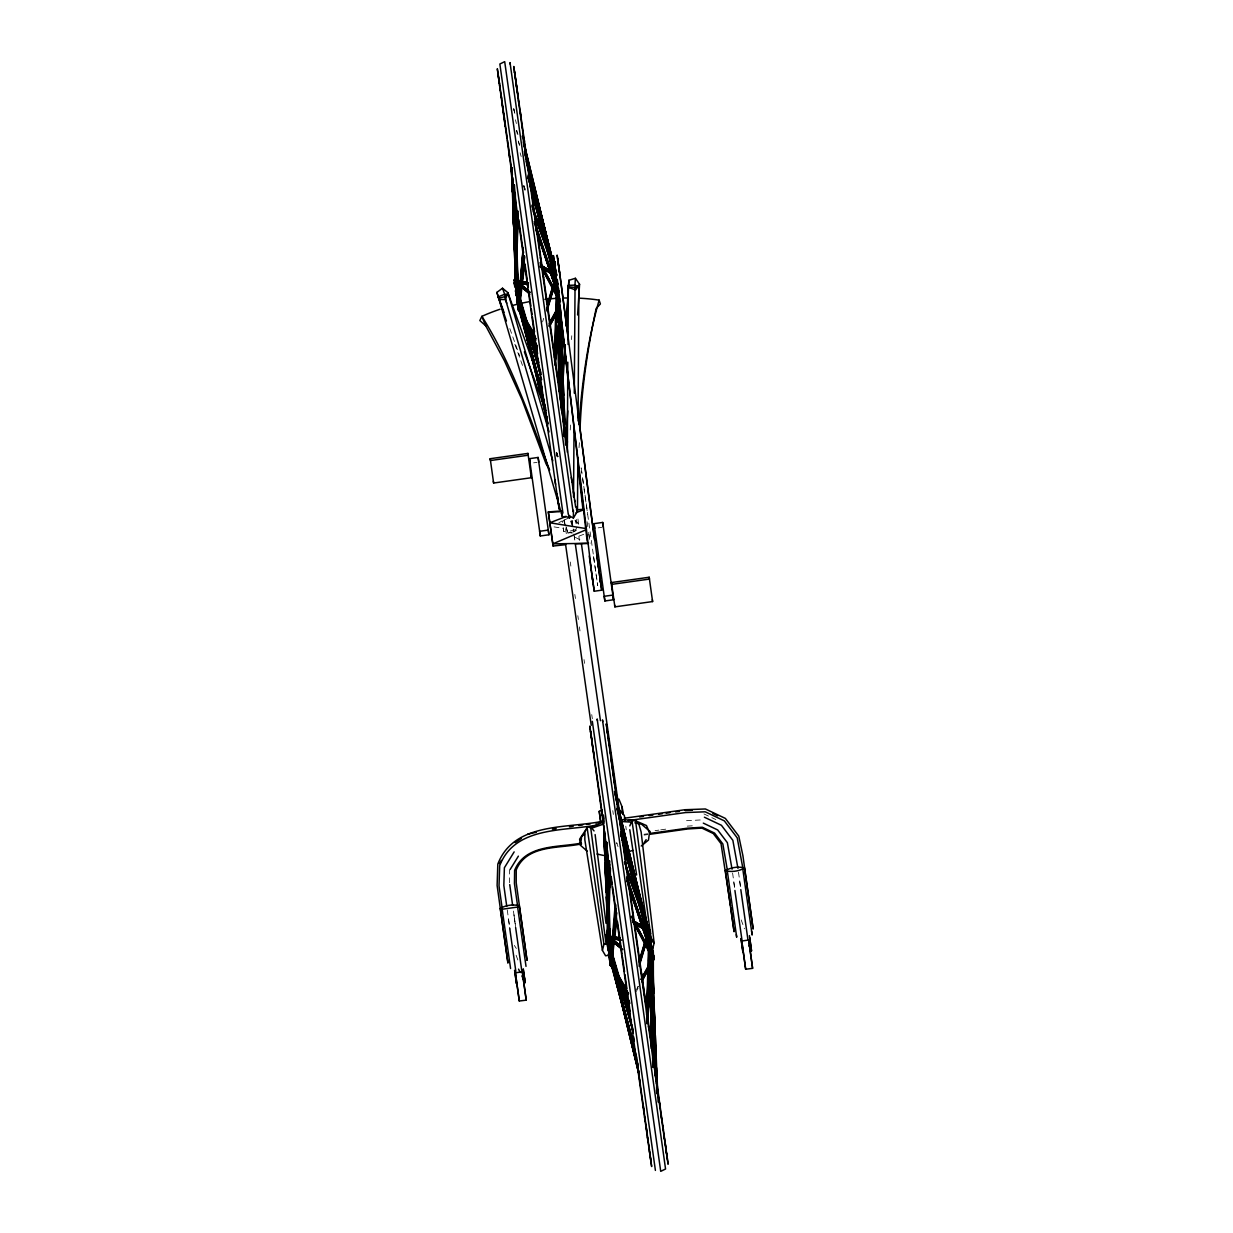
<?xml version="1.0" encoding="UTF-8"?>
<svg xmlns="http://www.w3.org/2000/svg" width="1233" height="1233" viewBox="0 0 1233 1233"><rect width="100%" height="100%" fill="white"/><g stroke="black" fill="none" stroke-linecap="round" stroke-linejoin="round"><path stroke-width="0.75" stroke-dasharray="5 3.75" d="M509.491 882.797L509.614 869.943M571.526 339.584L571.773 335.761M570.232 429.993L570.725 422.318M579.001 447.671L579.541 440.674M542.597 321.921L543.645 318.33M574.609 531.685L578.647 524.056L577.599 516.442M636.49 989.59L638.278 986.215L636.382 989.56M636.32 991.424L638.108 988.065M576.566 530.036L574.131 531.639L570.709 521.389M563.805 520.203L568.444 518.153M558.888 522.684L562.263 520.881M572.574 532.024L567.889 533.195L567.704 531.777L576.458 529.265M583.702 534.321L575.472 537.465L580.913 540.254M533.596 462.853L537.064 462.375M598.19 527.847L601.642 527.37M655.062 830.657L658.854 830.117M660.749 829.855L666.452 829.054M643.965 834.279L647.757 833.739M644.088 835.095L647.88 834.571M687.305 826.125L694.688 825.678M686.534 820.685L702.856 819.837M554.049 526.892L563.311 528.371L563.743 531.377L572.189 533.149M703.935 813.919L715.849 819.575M575.272 520.557L578.647 524.056M514.331 945.434L516.35 948.485M525.135 189.204L523.809 185.613L525.073 189.188M523.825 185.89L525.15 189.466M741.203 919.941L744.455 928.819M617.995 846.562L616.67 842.725L617.903 846.3M516.118 955.282L518.076 960.615M523.732 186.861L525.042 190.421M514.855 344.269L522.622 365.785M509.83 328.61L519.586 355.751M570.987 520.85L572.112 524.241M566.024 526.722L567.704 531.777M563.635 520.418L565.454 525.89M566.07 527.724L567.889 533.195M575.071 520.064L576.165 523.732M520.126 152.815L521.189 156.514M518.245 140.963L519.509 144.677M518.507 141.872L519.494 145.571M516.981 130.729L517.968 134.428M557.008 453.05L557.979 456.749M557.116 452.989L558.071 456.703M556.422 452.218L557.378 455.933M513.884 109.675L514.824 113.405M513.76 108.689L514.685 112.419M515.456 119.801L516.38 123.531M513.699 108.704L514.623 112.45M556.222 452.896L557.146 456.642M556.515 452.665L557.439 456.395M556.391 453.282L557.301 457.027M581.868 472.624L581.175 467.893L581.991 473.95M582.577 477.633L587.74 514.238M593.551 556.499L597.697 585.598L584.088 489.054M588.865 534.29L590.129 543.275M574.27 536.263L574.809 540.054M514.438 918.893L515.425 925.875M508.535 919.726L509.522 926.707M738.49 872.178L740.694 887.729M739.723 881.687L740.509 887.328M732.587 873.01L734.791 888.546M733.82 882.52L734.883 890.026M587.093 521.729L587.894 527.154M576.474 519.447L577.013 523.27M578.894 536.617L579.433 540.439M572.004 520.665L573.622 532.117M573.884 534.028L574.963 541.657M612.786 810.62L613.325 814.427M564.375 520.049L566.564 535.569M570.278 562.001L570.864 566.086M574.84 594.429L575.426 598.514M577.845 615.683L578.369 619.505M579.402 626.873L579.988 630.942M584.01 659.563L584.55 663.369M591.748 714.616L592.333 718.7M562.31 521.235L562.479 522.468M513.961 914.794L515.641 926.754M513.437 911.048L515.009 922.099M507.272 910L509.969 929.297M582.685 478.974L583.856 487.328M588.634 532.425L589.636 539.669M572.081 520.295L573.622 531.608M563.219 527.57L563.743 531.377M625.794 826.187L626.272 829.794M517.336 134.135L516.35 130.436L517.29 134.135"/><path stroke-width="1.5" d="M577.815 457.458L577.476 511.279L573.376 518.03L568.644 515.564M578.046 420.946L578.909 286.426L574.732 285.131L568.305 285.347L568.089 344.485M629.786 829.701L636.613 875.014M567.35 452.203L567.796 362.178M573.376 518.03L573.437 510.354M573.53 496.899L574.039 427.728M574.285 393.142L575.04 287.443L578.909 286.426M515.44 268.563L515.163 283.883L515.363 268.085M608.578 870.267L608.748 860.696M608.501 912.066L608.732 898.641M608.624 916.35L608.932 899.057M517.228 224.036L517.321 220.198M608.593 915.857L608.994 898.564M608.208 941.318L607.977 942.752L607.114 942.551L607.33 932.965M608.963 872.07L609.056 868.232M555.05 365.292L557.331 283.22L554.573 361.361M647.202 1022.511L649.745 930.9L648.943 931.177M554.418 357.647L555.605 315.802M555.713 312.011L556.638 279.675M646.57 1014.867L648.774 936.895M516.041 257.127L515.379 278.273L516.026 262.922M516.165 253.274L517.475 210.997M515.625 276.531L515.98 265.018M516.75 240.081L517.351 220.892M609.734 864.379L607.576 933.581L610.135 868.356M516.38 272.293L516.627 264.633M517.043 251.224L518.137 216.761M608.948 916.119L610.458 868.248M555.466 357.216L556.499 326.668M556.684 320.934L557.778 288.476M647.217 1001.119L648.188 972.59M648.589 961.17L649.313 940.24M649.437 936.433L648.851 932.056M646.709 1018.581L649.745 930.9L649.144 968.614M647.34 1022.08L647.602 1014.451M647.926 1004.895L648.959 974.347M516.01 246.014L514.454 285.332M516.226 240.25L517.244 213.324M515.687 276.546L516.041 266.975M517.074 240.158L517.798 221M580.003 429.963C581.56 389.089 587.586 348.461 596.156 308.497L600.409 303.95L599.13 300.128A133.827 80.16 -8 0 0 579.772 298.201M606.913 935.939L608.501 893.632M608.717 887.868L609.734 860.958M608.177 924.195L609.194 897.377M609.549 887.806L609.919 878.235M516.457 251.409L517.999 211.12M609.225 949.41L609.071 953.047L607.684 955.483L605.573 955.775L602.413 950.366L603.954 944.308L587.062 827.22L590.576 826.726L594.059 830.934M629.801 825.91L631.99 820.901L635.504 820.407L638.987 824.615L641.129 831.905L654.153 943.106L652.611 949.163M578.909 424.013C582.146 382.292 587.617 340.431 599.13 300.128M610.612 961.355L609.765 962.834L629.2 1003.431M574.902 285.948L575.395 278.288L568.86 280.292L565.978 325.928M563.558 363.966L564.76 344.947M562.834 383.001L565.3 344.824M566.533 325.728L568.86 280.292M577.599 314.97L579.572 284.299L575.395 278.288M566.009 437.746L567.75 410.882M524.41 255.755L517.875 308.327L518.538 309.961L524.179 265.033M616.377 912.944L610.073 963.636L610.011 964.638L611.522 964.915M519.833 301.422L520.326 295.458L519.864 301.191M520.758 289.925L521.081 285.917L520.773 289.724M521.359 282.265L521.682 278.442M521.975 274.605L523.516 255.462M612.184 954.82L612.678 948.871L612.215 954.589M613.71 935.662L614.034 931.84M614.481 926.091L615.868 908.752L615.575 912.574M611.784 948.978L615.868 904.868M517.845 309.653L518.338 304.012M519.309 292.714L519.941 285.177M520.264 281.417L523.177 247.525M610.042 964.961L610.535 959.32M611.506 948.023L615.205 904.714M519.941 301.16L520.449 295.411M520.942 289.663L521.282 285.825M555.451 355.613L559.104 314.168M555.389 356.846L555.898 351.081M557.254 335.746L557.917 328.07M558.426 322.322L559.104 314.646M612.138 956.469L612.816 948.809M646.647 1022.219L647.31 1014.682M647.988 1007.161L651.625 965.701M527.739 289.955L514.7 279.352L514.5 281.494M519.709 293.608L520.434 285.779M520.727 282.141L523.486 251.47M555.497 364.305L557.547 341.356M621.401 946.451L606.898 934.66L606.097 935.046L606.004 936.124L607.499 936.417M610.427 965.886L610.936 960.168L609.333 959.906L608.67 928.649M647.356 1023.436L650.084 992.842M650.947 983.271L651.456 977.538M652.812 962.233L653.86 955.775L652.658 954.619M626.765 876.971L654.23 958.318L641.653 981.776M555.189 353.963L555.544 350.187M557.008 335.114L557.732 327.577M558.272 321.921L559.181 312.504M649.375 988.542L651.563 965.932M555.436 359.45L557.27 340.662M557.64 336.902L558.01 333.141M646.909 1022.28L647.633 1014.774M648.003 1011.014L649.652 994.091M650.762 982.809L651.116 979.064M652.966 960.26L653.32 956.5L652.457 956.284M646.801 1023.714L647.356 1017.98M647.911 1012.231L648.666 1004.587M652.966 960.569L653.521 954.835M521.097 286.919L519.324 302.224L521.312 286.965M521.528 283.097L523.516 265.881M523.948 262.059L524.611 256.325M518.538 309.961L524.564 257.435M616.762 912.759L610.736 965.269L616.377 920.342M519.771 305.799L524.672 263.831M612.416 957.286L616.639 921.051M521.79 283.158L523.963 265.974M587.216 851.124L580.466 845.329L581.652 836.498L584.55 834.109M634.841 822.843L641.592 824.26L649.683 831.212L648.496 840.043L641.252 846.008M515.702 282.311L514.115 283.081L516.088 289.293M607.9 937.619L606.312 938.405L631.774 1025.717M549.055 431.966L508.381 294.302L504.405 294.394L498.286 296.829L562.418 516.766L566.178 516.504L569.569 517.968L569.908 516.226M517.428 299.049L517.197 300.266M609.626 954.357L608.717 955.344L610.844 961.124L609.395 955.575M515.841 971.327L509.722 928.341M521.744 970.494L515.625 927.509M653.521 1066.776L653.32 951.645L651.81 951.337M510.57 968.521L502.17 909.23L500.213 908.474L507.934 963.081L497.115 885.464L497.808 864.102C514.007 822.057 566.147 828.684 601.951 821.378M526.013 966.348L517.629 907.056L519.309 905.793L527.046 960.399L516.211 882.782L516.226 869.928C526.892 844.266 559.258 848.736 581.529 843.881M546.681 309.545L554.049 284.207M639.403 963.05L646.77 937.712M547.837 303.934L555.729 276.932M639.511 961.046L646.339 937.65M546.959 311.117L555.436 282.48M639.156 966.425L646.57 941.365M547.344 304.181L555.667 276.963M638.987 961.308L646.2 937.727M546.943 309.591L555.312 282.527M639.141 964.9L646.4 941.457M548.161 303.996L554.295 284.253M639.249 962.896L645.938 941.365M506.778 303.179L505.484 299.573L507.857 292.653L502.509 288.229L496.822 292.421L506.424 320.965M587.062 827.22L584.874 832.213L584.827 839.812L602.413 950.366M653.136 952.338L651.718 952.585L653.136 952.338L617.163 808.756M549.671 324.14L559.535 305.553L559.011 296.012M641.869 979.449L653.521 957.486L654.23 958.195L627.165 878.636M549.486 326.051L558.441 309.313M641.684 981.376L654.122 959.243L627.196 880.192M549.718 322.445L558.719 305.846M641.021 979.418L648.219 966.148M650.022 962.819L651.825 959.505M549.456 326.452L560.152 307.156M518.153 307.587L518.06 309.421L520.973 314.307M519.401 308.651L518.06 309.421M611.599 963.975L611.121 964.838L613.942 969.708L610.258 964.73L609.873 963.774L611.214 963.004M549.07 324.002L559.443 305.537M641.268 979.31L653.521 957.486L652.719 957.841M548.901 325.913L558.302 309.283M642.039 979.572L647.679 969.585M649.56 966.256L652.38 961.262M647.495 940.425L648.882 938.005M499.427 863.639L501.415 860.403M514.146 851.895L504.389 867.755L503.835 885.464L506.748 906.27M510.092 869.558L518.384 856.134M651.471 946.004L650.716 937.881L655.632 1077.858M585.475 830.287L579.618 839.18L580.466 845.329M644.181 842.601L646.138 839.642M611.799 965.3L611.291 966.055L611.414 964.391M579.572 284.299L575.626 290.017L569.014 287.551M515.748 294.564L515.687 286.595M514.67 282.326L514.778 283.482M607.33 941.118L607.114 942.551M653.182 955.375L651.486 946.836M500.213 908.474C505.622 905.192 513.205 904.113 519.309 905.793M730.737 907.75L734.067 931.732L725.405 870.652C730.815 867.369 738.413 866.29 744.501 867.97L753.163 929.05L742.929 855.794L738.767 836.097L725.358 818.404L705.384 808.971L684.993 809.727L624.314 818.234M725.405 870.652C731.508 872.332 739.106 871.253 744.501 867.97M515.101 842.632L521.405 838.394M498.286 296.829L498.486 298.263L504.713 296.706L508.381 294.302M515.456 290.973L516.858 290.587L515.456 290.973L547.961 423.643M608.825 946.035L607.422 946.42L614.435 972.467M518.415 306.031L518.292 308.111M610.489 963.42L611.26 962.973M517.66 303.857L518.276 304.69M609.857 959.166L610.474 960.014M590.052 827.867L602.783 822.303M652.75 958.18L654.23 958.318M515.764 290.079L516.195 290.264M600.687 822.164L599.223 811.345L602.382 809.865M517.875 308.327L518.677 307.973M610.073 963.636L610.874 963.281M586.338 529.651L552.785 543.861L553.108 546.034L565.593 544.693M566.178 516.504L549.81 522.777L552.785 543.861L588.264 543.306M575.996 512.743L583.779 509.753M591.794 828.144L602.706 824.368M629.262 851.541L632.899 850.277M517.629 907.056L502.17 909.23M608.67 950.705L609.765 950.997L608.67 950.705L606.204 889.224M527.724 834.171L536.355 832.26M613.371 970.648L609.349 955.822L609.164 956.993L610.52 956.299L609.349 955.822L624.669 1013.387L609.056 945.896M518.646 304.782L517.136 304.582L518.785 304.289M651.64 941.765L650.284 942.366L651.933 942.089L627.135 844.821M490.21 458.707L527.94 453.405L531.346 477.726L493.616 483.028L490.21 458.707L490.457 460.526L528.186 455.224L527.94 453.405M538.127 457.443L548.932 534.768L540.285 535.985L529.481 458.661L538.127 457.443L538.79 462.128M613.001 596.032L613.51 599.762L604.879 600.964L594.059 523.655L602.706 522.438L603.369 527.123M611.476 582.546L649.19 577.244L652.596 601.565L614.882 606.867L611.476 582.546L611.722 584.365L649.437 579.078L649.19 577.244M589.251 556.068L594.244 591.239L601.704 590.191L599.639 575.225M613.51 599.762L612.847 595.077L604.216 596.294L604.879 600.964M552.399 829.177L556.191 828.653M569.461 826.788L573.253 826.249M578.94 825.447L582.731 824.923M586.523 824.384L590.314 823.86M596.001 823.058L599.793 822.519M639.603 816.94L643.395 816.4M649.082 815.599L652.874 815.075M658.561 814.273L662.352 813.734M666.144 813.21L669.935 812.67M675.622 811.869L679.414 811.345M598.175 824.815C564.144 831.52 514.993 825.848 499.704 865.674L499.011 885.787L502.263 908.921M628.291 820.592L685.378 812.578L705.184 811.807L724.341 820.87L737.211 837.839L742.636 866.938M581.406 843.064C558.395 847.734 525.35 843.865 514.608 870.39L514.454 883.614L517.459 905.007M649.652 833.477L687.567 828.16L702.332 827.266L714.57 833.092L722.846 843.958L727.177 869.111M649.776 834.309L687.69 828.977L701.87 828.083L713.275 833.523L721.028 843.665L730.475 905.885M603.954 944.308L606.066 944.016L608.069 945.958M519.293 1001.011L515.394 972.806L522.314 971.835L526.214 1000.148L519.293 1001.011L518.893 998.16M745.672 969.23L741.773 941.01L748.693 940.039L752.608 968.352L745.672 969.23L745.271 966.379M516.966 301.684L517.999 300.436L516.642 301.129L533.026 361.022M651.209 938.344L650.377 938.405L650.67 946.081L650.438 940.317M620.923 821.502L631.466 822.134M561.585 510.924L548.315 511.926L549.81 522.777L586.276 528.618M576.505 509.815L583.563 509.291M588.295 543.414L575.302 543.768L600.44 720.719M652.627 954.296L651.656 950.597L653.459 954.25M685.101 810.543L692.314 810.266M559.52 511.741L548.315 511.926L553.108 546.034M498.656 299.434L505.484 299.573M620.954 819.575L634.409 820.284L646.462 825.54L650.038 833.708L649.683 831.212M650.346 932.472L649.005 933.242L651.394 942.551L649.082 933.227L649.375 934.121L650.716 933.35L645.738 919.895M517.321 295.473L515.872 295.535L516.951 295.828M575.04 287.443L568.49 286.78L568.305 285.347M521.42 282.403L525.181 282.866M613.618 937.712L606.097 936.787L607.484 936.14L606.097 936.787L607.314 938.005L606.097 936.787L613.587 938.082M528.387 284.422L518.908 283.174L527.924 284.638M620.584 939.731L609.21 938.251L620.122 939.947M526.275 282.357L517.105 281.078L528.51 283.02M609.302 936.402L620.291 937.928M516.319 280.908L527.739 282.527M619.937 937.851L610.412 936.494L618.812 938.02M651.594 947.098L652.719 947.684L651.271 947.869M521.852 283.682L527.57 284.561M610.243 938.405L621.663 940.163M518.091 281.247L527.277 282.758M653.058 957.471L654.261 958.58L652.889 959.274M521.389 282.758L525.135 283.405M597.003 854.053L603.754 855.471M516.01 286.01L514.593 286.41L515.779 287.428M712.89 813.549L717.683 815.814M704.382 817.217L721.413 825.278L732.864 840.351L737.951 868.371M703.303 823.12L717.668 829.948L727.378 842.694L732.048 869.203M540.671 266.498L550.288 271.846M634.471 922.7L648.882 930.73L634.764 922.176M632.575 922.099L648.712 931.115M540.732 265.85L556.607 274.743L540.455 265.126M632.93 921.159L650.392 930.946L650.33 932.025L650.392 930.946L632.652 920.435M633.454 921.082L649.652 930.298L632.467 920.265M541.148 267.746L555.744 276.192L540.162 266.898M633.346 923.055L647.942 931.516L633.932 923.132M540.994 265.912L555.112 274.466M628.198 885.679L653.32 959.644L626.965 880.316M513.899 279.737L529.805 292.344M606.097 935.046L620.553 946.512M529.019 293.115L515.949 282.65L529.913 294.163M608.146 937.959L622.665 949.58M608.1 937.959L622.11 949.472M514.7 279.352L530.082 292.206M620.893 946.343L606.898 934.66L607.592 935.354M516.704 282.295L519.509 284.653M522.33 287.027L526.537 290.587M608.902 937.604L621.54 948.269M549.641 469.973L546.034 463.793L522.037 399.785L504.513 360.961L485.663 325.697L479.837 320.565L481.872 316.342A133.827 80.16 -8 0 1 500.043 309.236M617.825 808.987L624.33 815.367L625.054 820.777M618.75 809.048L622.341 812.686M525.705 320.78L535.399 336.886M616.932 974.486L628.568 993.798M526.907 322.152L533.719 333.48M625.932 988.789L617.163 974.224L618.874 977.599M528.757 327.315L535.569 338.721M610.258 964.73L613.171 969.616M620.954 982.639L627.767 994.029M524.688 317.374L533.18 331.908M616.885 972.698L626.333 988.835M525.52 320.888L535.908 338.751M620.769 980.867L628.352 993.921M619.613 979.449L628.106 994.075M541.534 266.682L559.027 298.771L540.27 263.014M632.806 920.311L649.375 950.705M543.645 271.183L558.857 299.172M634.949 924.858L643.903 941.318M645.691 944.601L649.267 951.182M540.254 262.598L556.36 292.375M631.558 916.258L649.452 949.333M542.767 270.104L558.903 300.575M634.07 923.733L649.298 952.508M540.64 264.309L542.381 267.623M544.123 270.952L555.451 292.498M631.573 916.628L649.483 950.658M635.457 924.596L644.165 941.18M645.907 944.493L649.39 951.121M548.993 468.478C529.574 416.615 511.633 363.504 481.872 316.342L485.663 325.697M749.063 945.788L751.529 950.843L749.649 937.311M518.554 969.138L520.203 972.513M521.852 975.889L525.15 982.624L523.254 969.107M520.126 311.687L536.817 346.381M537.033 347.12L519.108 309.807L537.002 348.122M609.826 961.802L629.847 1003.431M521.667 312.858L534.69 340.108M613.048 966.456L627.705 997.112M521.574 312.843L536.617 345.163M523.825 317.914L537.341 346.935M613.649 968.105L629.601 1002.167M618.874 799.03L622.141 806.952L623.081 814.551M531.839 205.248L545.649 243.009M551.567 259.192L554.203 266.374M535.661 217.887L550.797 259.13M533.01 210.935L553.355 266.374M749.001 941.257L750.959 946.574M624.699 862.36L636.536 894.726M625.871 868.032L644.242 918.123M523.27 974.825L524.564 978.37M524.379 351.837L545.865 411.298M507.857 292.653L534.475 366.494M537.064 373.707L542.258 388.118M535.985 219.659L553.324 268.054M502.509 288.229L505.098 295.427M496.822 292.421L503.973 312.319M628.183 874.968L645.522 923.363M532.286 206.805L540.008 228.413M541.302 232.02L548.377 251.825M533.55 210.627L549.594 255.555M624.484 862.114L644.35 918.046M534.382 223.081L559.474 296.737M536.001 230.355L559.289 298.925L535.97 228.614M534.567 221.663L558.379 292.159M654.153 943.106L650.993 937.712L635.504 820.407M647.34 944.062L648.496 947.514M534.367 221.508L557.763 291.682M538.944 237.83L549.147 268.547M550.951 273.973L556.962 292.036M558.148 295.643L559.366 299.249M626.934 880.501L649.159 947.345M519.694 298.494L529.049 329.704M531.253 337.041L538.96 362.749M519.632 298.879L521.282 304.397M523.501 311.749L526.26 320.934M527.354 324.618L529.019 330.136M531.777 339.322L536.185 354.025M526.568 324.279L529.327 333.496M530.437 337.179L536.494 357.431M612.431 955.637L630.063 1014.389M612.385 956.022L616.238 968.891M619.552 979.927L621.216 985.444M624.53 996.48L628.938 1011.183M620.43 985.121L623.174 994.322M624.838 999.855L629.246 1014.589M517.136 287.875L518.754 293.392M519.833 297.061L531.192 335.653M532.271 339.337L536.602 354.041M519.602 298.525L525.551 318.777M526.63 322.46L528.787 329.827M530.945 337.195L536.894 357.447M523.331 311.826L524.95 317.359M527.123 324.726L529.82 333.958M609.873 945.017L610.952 948.701M612.03 952.369L622.85 989.143M625.008 996.495L629.339 1011.199M612.339 955.683L620.939 985.583M622.603 990.669L629.631 1014.589M528.325 177.305L554.079 265.665M528.202 177.845L549.718 251.563M550.797 255.262L554.018 266.313L528.263 175.98M504.713 296.706L552.816 460.803M568.49 514.284L569.569 517.968M621.062 834.464L648.959 930.191M620.939 835.003L648.912 930.838L621 833.138M595.123 834.571L605.973 923.27M529.651 184.827L547.914 247.586M548.993 251.285L553.293 266.051L550.226 254.969M622.388 842L641.73 908.444M642.809 912.127L644.951 919.51L642.948 912.127M528.094 177.429L548.115 247.586M532.194 192.764L549.101 251.902M540.886 372.659L515.04 281.91L540.902 374.508M537.989 364.845L515.302 285.332L541.672 379.641M539.052 368.544L540.624 374.092M514.253 282.311L540.578 374.662M620.831 834.587L641.9 908.428M646.647 925.043L648.219 930.591M642.871 912.759L623.343 844.374L645.075 927.678M619.891 981.668L607.237 937.234L619.644 981.668M620.954 985.383L631.496 1022.419M606.451 937.619L633.315 1031.821M517.12 288.661L518.153 292.36M519.709 297.924L528.001 327.593M530.591 336.856L538.359 364.675M609.842 945.819L610.874 949.533M611.907 953.232L621.232 986.616M622.264 990.315L629 1014.42M620.677 985.383L633.099 1029.817M606.975 938.791L633.361 1033.1M542.366 392.31L517.798 301.607L541.457 390.661M519.663 309.776L517.151 300.513L531.978 356.214M520.665 313.475L523.177 322.738M524.195 326.452L532.224 356.09M533.226 359.789L537.249 374.616M538.251 378.315L541.272 389.443M534.028 364.737L535.538 370.301M614.512 973.577L609.996 956.916L614.435 973.623M617.024 982.84L620.029 993.937M621.031 997.651L633.068 1042.07M614.373 974.347L624.931 1013.264M628.445 1026.226L630.957 1035.489M609.164 956.993L625.732 1018.196M528.202 174.87L530.175 182.284M531.161 185.983L533.134 193.396M542.011 226.718L547.93 248.943M528.387 177.984L529.882 183.532M531.855 190.93L536.787 209.425M537.773 213.124L541.734 227.92M542.72 231.619L546.666 246.415M547.652 250.114L549.132 255.663M550.118 259.377L551.613 264.925M555.066 277.872L556.545 283.42L555.174 277.826M531.824 191.778L556.484 284.191M620.893 832.044L622.865 839.442M633.716 880.177L640.127 904.251M622.079 838.841L625.532 851.787M626.518 855.486L630.464 870.282M631.45 873.981L635.411 888.793M636.398 892.492L637.877 898.04M638.864 901.739L640.343 907.288M641.33 910.987L642.825 916.535M643.811 920.234L645.291 925.783M623.035 843.403L624.021 847.102M625.008 850.801L645.722 928.418M523.424 320.827L541.672 389.397M532.964 359.928L535.923 371.071M616.115 978L632.883 1041.006M616.901 982.901L619.86 994.029L617.024 982.84M620.846 997.744L634.147 1047.834M524.503 328.04L520.603 313.228L545.418 409.603M525.474 331.754L543.013 398.429M543.984 402.128L545.448 407.691M516.642 299.434L518.584 306.832M520.049 312.381L545.818 410.481M618.149 988.912L614.265 974.101L638.093 1066.761M619.136 992.611L634.224 1050.038M608.84 954.743L638.016 1065.79M528.464 175.872L532.841 192.548M528.433 176.735L529.897 182.299M530.868 185.998L535.708 204.524M536.679 208.223L556.545 284.16M532.517 194.644L555.79 283.467M521.806 315.725L544.2 401.002M622.603 838.594L624.545 846.008M643.965 920.157L645.429 925.721M620.631 832.059L622.573 839.457M623.544 843.172L624.514 846.871M625.485 850.57L626.934 856.134M627.905 859.833L645.352 926.507M615.467 976.613L617.409 984.026M618.396 987.725L636.891 1058.176M523.239 320.287L541.441 390.83M521.729 315.74L545.633 408.477M615.914 977.461L618.796 988.604M634.61 1049.853L619.752 992.318L626.056 1018.581M614.404 972.914L617.286 984.042M618.242 987.741L638.324 1065.651M529.758 169.013L538.713 204.431M539.653 208.161L556.622 275.267M541.749 218.318L543.645 225.762M544.585 229.492L553.54 264.895L522.299 136.062M544.493 230.725L549.671 251.208M552.97 264.247L555.328 273.556M561.539 513.282L562.418 516.766M621.016 820.592L622.418 826.187M623.374 829.917L626.194 841.106M632.067 866.167L633.485 871.762M635.843 881.071L637.245 886.666L634.517 875.43M638.201 890.396L641.021 901.57L638.17 890.349M643.379 910.879L641.961 905.299L644.705 916.412L643.21 910.863M644.32 914.609L647.155 925.798L629.585 854.839M636.69 886.034L643.287 912.112M645.63 921.421L650.808 941.904L644.32 915.795M524.503 151.582L557.67 283.975M527.308 164.128L536.201 199.576M537.126 203.306L539.931 214.496M540.871 218.226L554.896 274.188M526.029 161.107L558.719 291.743L524.734 153.539M618.565 815.707L619.968 821.301M620.908 825.047L626.056 845.561M628.398 854.885L629.801 860.48M632.128 869.804L633.531 875.399M634.471 879.129L652.704 951.891L617.286 808.154M620.091 823.875L632.699 874.274M633.639 878.004L635.504 885.464M636.444 889.209L652.319 952.662L636.69 889.163M529.496 167.796L537.388 199.53L535.908 194.028M538.312 203.26L541.102 214.45M622.156 824.969L624.946 836.174M625.871 839.904L628.66 851.109M543.321 225.038L552.122 260.471M553.062 264.201L555.374 273.541M636.906 885.941L643.395 912.066M523.563 141.872L553.74 264.91L542.027 218.195L547.344 240.635M523.532 143.691L524.904 149.285M527.2 158.595L528.572 164.189M529.496 167.919L531.315 175.379M532.24 179.109L533.612 184.703M539.561 208.932L540.933 214.527M548.269 244.35L551.012 255.539M551.937 259.269L553.309 264.864M524.626 150.965L554.989 274.173M525.027 151.428L545.171 233.484M529.789 175.456L534.86 196.001M541.765 224.021L553.725 272.601M554.65 276.346L556.484 283.806M524.01 322.044L526.321 331.384M527.231 335.129L537.357 376.25M539.653 385.605L541.04 391.215M525.89 331.215L536.031 372.335M519.478 305.938L516.735 294.733L547.853 423.798M520.403 309.683L546.974 418.064M614.835 793.466L646.4 922.099M622.141 825.093L624.9 836.282M630.849 860.526L633.592 871.7M617.224 806.752L637.369 888.793M616.932 808.848L635.781 885.417M622.449 832.629L625.67 845.715M633.962 879.345L649.144 940.995M616.207 977.353L632.313 1042.779M615.344 976.197L624.514 1013.572M625.424 1017.317L628.183 1028.522M629.092 1032.268L635.504 1058.423M637.8 1067.763L639.172 1073.373M607.653 946.281L639.233 1075.222M615.406 977.569L618.165 988.789M619.089 992.534L625.532 1018.705M626.441 1022.45L637.954 1069.196M537.326 376.682L516.273 290.711L546.913 417.925M542.35 397.242L545.556 410.327M608.47 946.019L624.946 1013.31L616.5 977.846M625.855 1017.04L637.754 1065.636M525.181 325.435L537.418 375.957M538.328 379.702L541.056 390.938M523.886 322.09L526.152 331.446M527.061 335.191L536.124 372.628M525.736 331.261L535.708 372.443M536.617 376.188L539.33 387.424M540.239 391.169L547.036 419.251M614.496 791.386L641.098 901.493M616.469 977.014L632.344 1042.502M616.099 977.399L618.812 988.635M626.965 1022.327L631.943 1042.918M632.853 1046.663L634.209 1052.273M620.646 997.805L625.64 1018.396M626.549 1022.142L629.262 1033.377M630.171 1037.123L637.877 1068.949M523.316 141.949L545.834 235.287M523.84 320.657L537.372 376.789M615.976 799.138L638.494 892.461M612.893 962.881L614.697 970.371M625.963 1017.133L628.676 1028.368M629.57 1032.098L632.282 1043.334M625.593 1017.117L639.11 1073.249M608.023 946.312L639.141 1075.376M514.778 73.471L514.5 71.791L515.147 76.646M510.308 64.347L510.015 62.59L573.083 511.649M574.593 499.889L574.871 501.554M575.626 506.902L573.407 491.736M607.253 730.815L606.975 729.135L607.622 733.989M498.348 75.783L498.07 74.103L498.702 78.958M568.243 514.022L504.698 61.65L499.858 64.008L562.926 513.082M602.767 721.675L602.49 719.918L665.558 1168.992L660.718 1171.35L597.173 718.978L597.466 720.75M667.068 1157.217L667.346 1158.897L666.714 1154.042M558.164 502.185L558.441 503.865L557.794 499.011M590.823 733.111L590.545 731.446L591.177 736.301M655.401 1170.41L592.333 721.351M650.639 1159.529L650.916 1161.209L650.269 1156.354M747.876 939.269L740.817 889.656M741.973 940.101L734.914 890.473M631.99 820.901L647.325 927.154M557.963 261.026L557.64 258.791L558.934 268.193M554.249 261.55L553.987 259.839M600.009 578.308L600.656 582.777L598.067 563.943M601.704 590.191L596.71 555.02M592.549 579.356L593.196 583.81L590.607 564.991M608.439 738.968L606.235 723.802L609.148 745.225M665.882 1149.064L668.101 1164.229L665.173 1142.806M499.535 83.936L497.315 68.771L500.244 90.194M556.977 494.032L559.181 509.198L557.408 496.005M592.01 741.264L589.79 726.098L592.719 747.537M649.452 1151.375L651.656 1166.541L648.728 1145.118M515.255 76.538L520.896 116.195M518.03 96.004L513.76 66.459L516.689 87.882M571.357 477.341L574.116 496.822M607.73 733.882L610.505 753.348M663.816 1134.684L666.591 1154.15M498.826 78.85L501.6 98.316M554.912 479.652L557.686 499.118M591.301 736.178L594.059 755.659M647.387 1136.996L650.161 1156.462M752.592 968.259L748.693 940.039M558.641 265.804L557.131 255.077L558.164 262.552M558.256 263.014L559.612 272.647M594.059 523.655L594.722 528.341M554.835 261.566L555.328 265.049M520.311 111.972L524.487 141.548M523.994 137.957L526.414 155.111M581.452 544.046L619.521 812.115M560.691 402.05L572.004 482.072M609.842 748.616L618.889 812.455M565.392 435.403L540.362 257.651M653.151 1059.378L657.867 1092.731M657.359 1089.14L661.551 1118.732M660.95 1114.509L664.479 1139.4M565.485 543.799L591.239 725.297M500.937 93.6L504.467 118.491M503.865 114.268L507.287 138.42M507.549 140.269L511.202 166.178M511.726 169.892L512.265 173.622M600.024 797.597L603.677 823.521M544.246 404.347L555.574 484.384M593.412 750.928L600.533 801.188M636.721 1061.69L645.106 1121.028M644.52 1116.805L648.049 1141.712M548.932 534.768L548.269 530.082L539.622 531.3L540.285 535.985M529.481 458.661L530.144 463.346M526.198 1000.04L522.314 971.835M742.821 869.234L752.145 935.046L751.621 931.146M749.417 935.6L751.529 950.843M741.773 941.01L745.302 966.518M727.362 871.407L736.687 937.219L736.348 934.614M602.706 522.438L612.847 595.077M558.595 265.712L561.185 284.253M590.869 512.496L598.776 568.906M559.921 298.201L560.429 301.808M557.27 279.352L558.056 284.962M558.518 288.168L559.196 292.992M555.852 269.118L556.746 275.606M591.316 569.954L553.401 255.601L554.434 263.076M641.484 973.037L645.429 1001.165M647.787 1018.011L650.839 1039.881M653.043 1055.54L654.723 1067.686M529.219 175.009L530.976 187.416M531.824 193.489L534.968 215.883M535.43 219.058L537.357 232.821M537.896 236.582L543.645 277.533M621.694 832.352L623.775 847.133M624.252 850.431L627.181 871.33M627.643 874.567L629.832 890.164M630.233 892.892L646 1005.249M543.63 277.317L547.329 303.75M547.853 307.495L554.264 353.208M555.559 362.502L558.364 382.554M618.087 809.634L632.945 915.718M632.837 914.994L648.743 1028.122M525.628 152.291L540.47 258.375M648.466 1026.103L653.552 1062.23M637.939 1067.377L639.788 1080.709M511.865 170.77L512.404 174.562M619.922 938.791L620.738 944.663M621.201 947.93L622.048 954.018M622.48 957.07L624.53 971.696M624.946 974.625L626.888 988.465M627.243 991.085L627.936 995.971M628.46 999.716L630.063 1011.214M632.621 1029.432L633.176 1033.393M633.639 1036.722L634.224 1040.852M518.739 219.536L523.439 252.965M525.119 264.972L527.215 279.829M527.739 283.575L528.263 287.32M528.988 292.421L530.884 306.046M531.3 308.867L532.055 314.353M532.471 317.282L534.521 331.924M535.199 336.763L535.723 340.508M536.263 344.254L537.603 353.886M611.214 876.879L612.246 884.2M612.601 886.82L615.914 910.293M617.517 921.729L619.69 937.172M539.561 371.087L544.647 407.198M546.08 414.519L547.313 423.366M601.658 811.93L621.786 955.683M518.677 222.464L539.838 373.106M621.771 955.467L637.122 1064.541M509.183 154.603L518.908 224.098M599.223 811.345L600.779 822.334M523.285 969.215L525.15 982.624M509.722 884.631L512.651 905.438M515.394 972.806L518.908 998.314M554.773 261.381L555.405 265.958M553.971 259.855L555.22 268.717M662.784 1125.529L665.866 1147.753M659.609 1102.734L663.416 1130.044M656.495 1080.278L660.179 1106.695M608.455 740.278L614.712 785.282M565.331 432.382L567.134 445.406M610.905 757.987L618.565 812.901M521.682 123.994L526.09 155.574M518.43 100.644L522.237 127.955M515.98 82.95L519.078 105.159M646.339 1127.841L649.437 1150.05M643.179 1105.045L646.986 1132.356M639.588 1079.276L643.734 1109.006M592.025 742.59L602.12 815.213M547.113 421.933L547.622 425.616M509.645 157.87L499.55 85.247M502.001 102.956L505.237 126.305M592.179 576.273L594.244 591.239M566.656 436.544L567.442 442.246M576.304 506.933L576.813 510.739M652.349 599.747L652.596 601.565M614.635 605.049L614.882 606.867M606.066 944.016L590.576 826.726M531.099 475.907L531.346 477.726M493.37 481.194L493.616 483.028M561.138 283.883L594.599 540.069M559.35 270.782L567.796 335.484M577.707 411.421L591.085 514.069M557.408 284.407L587.139 541.117M561.354 320.796L567.874 378.115M578.385 469.388L582.978 509.722M622.141 806.952L622.788 814.057M652.858 977.985L653.505 993.243M653.829 1000.888L658.129 1102.055M651.486 957.055L651.656 960.877M652.874 989.498L653.043 993.32M654.106 1018.134L654.43 1025.764M655.324 1046.771L655.817 1058.222M656.542 1075.392L657.035 1086.843M651.116 956.978L651.594 968.429M652.488 989.421L652.904 998.961M653.228 1006.606L653.475 1012.324M654.523 1037.138L654.846 1044.767M655.663 1063.863L656.31 1079.122M560.583 320.75L560.984 330.305M561.631 345.564L565.839 444.836M560.352 326.56L560.522 330.367M561.662 357.092L561.986 364.737M562.88 385.729L563.296 395.269M564.113 414.35L564.514 423.905L561.4 345.564M558.672 295.935L559.166 307.387M559.967 326.483L560.383 336.023M562.001 374.185L562.325 381.829M563.219 402.821L563.697 414.273M564.437 431.458L564.591 435.264M605.187 843.125L605.573 852.743M607.052 889.27L608.131 916.181M608.67 929.636L609.21 943.091M604.309 831.982L605.172 853.128M605.634 864.657L606.035 874.274M606.96 897.331L607.283 905.022M608.301 930.006L608.455 933.843M603.261 816.215L603.569 823.906M603.8 829.67L604.802 854.639M605.187 864.256L606.035 885.386M512.913 185.89L513.067 189.743M514.3 220.491L514.454 224.344M514.855 233.962L515.625 253.181M516.319 270.474L516.858 283.929M511.88 170.909L512.342 182.438M512.512 186.291L512.666 190.129M513.205 203.584L513.514 211.275M513.914 220.877L514.069 224.714M514.454 234.332L514.762 242.022M515.779 267.006L516.01 272.77M511.371 168.597L512.296 191.654M512.758 203.168L513.606 224.314M514.007 233.916L516.473 295.396L514.238 233.9M651.903 947.514L652.057 951.337M652.874 972.328L653.69 993.32M654.137 1004.772L654.954 1025.764M655.324 1035.319L656.203 1058.222M656.588 1067.763L657.328 1086.843M652.858 981.792L653.305 993.243M653.598 1000.872L657.127 1092.484M650.716 937.881L656.418 1083.653M656.572 1087.491L656.804 1093.239M651.286 961.416L651.055 955.667L651.178 961.401M651.964 978.678L651.425 965.254L651.795 978.663M652.411 990.176L653.243 1011.26M654.076 1032.36L654.6 1045.784M654.985 1055.371L655.894 1078.382M650.408 951.367L652.874 1014.62M653.243 1024.207L655.278 1075.962M604.941 834.849L607.175 892.445M604.324 830.456L605.233 853.498M605.603 863.1L606.05 874.629M606.96 897.67L607.268 905.361M603.338 815.614L603.569 821.378M603.708 825.216L606.343 892.461M606.482 896.299L607.237 915.518M560.83 320.827L561.2 330.367M561.631 341.834L562.525 364.737M562.895 374.277L563.712 395.269M564.082 404.809L564.822 423.905M565.346 437.268L565.639 444.897M560.445 320.75L560.815 330.29M564.575 427.635L564.868 435.264M564.529 436.004L559.566 309.421L563.558 426.371M558.626 294.595L559.458 315.694M559.844 325.281L560.815 350.203M561.647 371.287L562.032 380.874M562.865 401.973L563.389 415.398M564.067 432.644L564.221 436.482M558.21 296.059L560.383 351.636M560.753 361.223L561.801 388.056M561.955 391.894L563.003 418.727M512.666 177.614L514.978 237.121M511.818 167.457L512.281 178.985M512.496 184.734L512.728 190.498M513.175 202.027L513.56 211.629M513.853 219.304L514.007 223.158M514.469 234.671L514.762 242.362M515.748 267.33L516.041 275.005M511.448 167.981L514.808 254.445M651.61 949.842L652.627 978.617M652.904 986.292L653.783 1011.23M654.122 1020.816L655.016 1045.754M655.355 1055.34L656.172 1078.351M656.572 1089.864L656.711 1093.702M652.195 990.161L652.951 1011.245M654.507 1055.325L654.908 1066.822M605.218 842.016L605.619 853.544M605.203 843.495L605.557 853.113M608.378 929.99L608.516 933.843M603.415 815.105L603.553 818.943M603.954 830.472L604.771 853.529M605.11 863.146L605.989 888.114M606.513 891.135L608.47 944.94M603.369 816.585L603.584 822.349M603.939 831.951L604.786 855.008M605.141 864.61L606.05 889.594M606.328 897.27L607.253 922.253M607.53 929.944L608.301 951.075M559.89 307.957L560.167 315.633M560.368 321.381L561.385 350.157M561.662 357.832L562.479 380.843M562.88 392.356L563.697 415.367M564.113 426.88L564.452 436.467M558.58 294.595L559.32 315.679M559.659 325.265L560.553 350.172M512.943 186.26L513.082 190.113M514.207 220.861L514.346 224.699M515.903 266.991L516.041 270.844M511.942 170.493L512.281 180.095M512.943 184.78L513.144 190.545M513.128 203.152L513.544 214.681M514.161 219.351L513.899 224.298M511.525 170.878L512.296 192.009M512.728 203.537L513.575 226.595M513.853 234.285L514.762 259.254M515.055 266.945L516.041 293.839M511.495 167.472L512.296 190.529M512.712 202.058L513.529 225.115M513.853 234.717L514.808 261.612M515.009 267.376L515.348 276.993M604.417 831.027L606.574 892.492M606.698 896.329L607.237 911.696M558.981 295.997L559.32 305.584M511.957 168.027L514.778 248.696M653.937 1003.385L652.134 947.992L652.781 970.926M654.122 1009.118L654.692 1026.303M655.309 1045.414L655.694 1056.866M656.557 1083.607L656.68 1087.429M652.858 985.321L653.105 992.966M654.122 1023.544L654.245 1027.366M655.185 1056.034L655.309 1059.856M651.517 955.513L651.64 959.336M652.642 989.945L652.904 997.589M654.846 1056.866L655.155 1066.437M607.407 859.555L607.792 871.053M608.686 897.901L609.256 915.163L608.701 897.84M609.703 928.588L610.397 949.687M607.268 864.179L607.53 871.839M608.486 900.599L608.994 915.919M609.826 940.841L610.088 948.516L609.903 940.825M606.004 842.324L606.312 851.895M560.491 309.868L560.676 315.602L560.368 307.973M560.799 319.424L562.31 365.261M562.865 382.461L563.296 395.824M564.113 420.653L564.236 424.476M560.399 322.352L560.661 329.997M561.601 358.664L561.786 364.398M559.643 309.76L559.828 315.494M560.198 326.976L560.383 332.71M560.768 344.192L560.892 348.014M515.147 202.32L515.286 206.158M517.244 265.604L518.137 292.452M517.244 274.034L517.891 293.192L517.259 270.181M513.745 185.089L513.93 190.838M514.885 219.566L515.009 223.404M606.728 842.108L607.607 870.914M608.069 886.28L608.948 915.086M609.364 928.526L609.996 949.657L609.503 928.541M514.469 184.873L514.762 194.475M515.009 202.166L515.117 206.003M515.533 219.443L515.995 234.809M516.874 263.615L517.752 292.421M652.442 947.221L652.611 952.955M652.889 962.511L653.767 993.058M654.091 1004.525L654.692 1025.532M655.355 1048.451L655.632 1058.006M652.796 989.159L652.904 992.981M654.723 1056.095L655.062 1067.562M607.561 850.724L608.655 887.174M608.994 898.687L610.612 952.431M607.561 860.28L607.884 871.793M608.67 898.641L609.179 915.903M606.482 842.247L606.759 851.833M608.47 911.249L608.578 915.086M606.482 843.033L610.027 960.245L607.006 843.095M561.077 320.565L561.339 330.105M561.616 339.661L562.325 364.49M562.88 383.586L563.204 395.053M560.383 326.206L560.491 330.028M515.302 193.489L516.689 239.541M516.966 249.143L518.415 297.107M514.223 185.798L516.026 245.367M516.195 251.131L517.814 304.936L516.442 251.162M515.332 223.358L515.224 219.52L516.026 256.032M517.12 295.011L517.244 298.848M652.889 974.748L653.706 1003.415M654.091 1016.793L654.353 1026.349M655.232 1056.928L655.339 1060.75M560.691 319.439L561.508 348.107M561.616 351.929L562.001 365.307M607.715 859.447L608.008 870.976M608.408 886.327L608.501 890.164M606.42 842.17L607.268 874.844M607.561 886.373L608.47 920.959M515.456 202.227L515.564 206.065M515.903 219.489L516.01 223.327M517.059 263.631L517.798 292.421M514.962 193.55L516.149 239.634M514.161 184.935L514.762 207.992M516.226 263.723L517.228 302.162M650.577 956.638L650.885 973.9M651.024 981.576L652.226 1048.728M650.238 972.683L650.423 982.285M650.562 989.96L650.639 993.798M651.132 1020.693L651.486 1039.897M649.729 956.531L651.394 1048.821M558.287 295.566L558.487 307.079M558.564 310.916L558.765 322.429M558.826 326.267L559.998 391.493M558.641 350.018L559.181 378.824M557.424 295.458L557.624 306.986M557.701 310.839L557.902 322.368M557.979 326.221L559.166 391.585M650.053 972.729L650.392 997.728M650.716 1020.801L650.978 1040.02M558.302 350.095L558.749 382.785M650.469 956.654L650.7 973.947M650.808 981.638L651.687 1048.867M558.195 295.581L558.349 307.109M558.41 310.947L558.549 322.476M558.611 326.313L559.474 391.632M652.781 968.306L653.567 1067.47M652.642 988.743L653.29 1066.838M652.118 989.837L652.642 1059.147M560.583 312.982L560.614 316.804M560.645 320.611L561.354 410.235M560.383 325.805L560.892 388.657M559.751 313.352L559.782 317.189M559.859 326.822L560.414 399.97M652.689 970.186L652.704 977.8M652.735 989.236L652.951 1067.331M652.457 989.128L652.627 1048.805M561.046 319.933L561.262 388.58M560.491 312.966L560.491 316.773M560.506 320.595L560.722 400.586M560.229 326.113L560.414 387.717M512.234 305.537A133.827 80.16 -8 0 1 517.583 304.181M521.174 303.349A133.827 80.16 -8 0 1 530.252 301.499M544.94 299.342A133.827 80.16 -8 0 1 556.021 298.371M563.373 298.032A133.827 80.16 -8 0 1 567.041 297.97M607.468 933.458L607.407 937.28L607.515 933.443M520.203 286.041L519.586 293.67L520.218 286.041M523.301 247.941L520.511 282.234L523.301 247.941M648.974 928.649L649.745 930.622L648.974 928.649M514.408 280.646L515.117 282.681L514.423 280.646M554.912 274.897L540.378 266.775L554.896 274.913M555.852 274.065L540.27 264.941L555.898 274.065M612.292 966.133L610.35 962.911L612.246 966.163M650.223 934.167L646.94 925.197L650.223 934.167M613.279 970.386L611.83 964.838L613.217 970.402M621.232 821.24L618.442 810.05L621.232 821.378M742.312 947.792L741.002 938.529L742.898 952.061L742.312 947.792M515.933 979.588L514.623 970.325L516.504 983.842L515.933 979.588M515.718 277.502L515.332 267.885L515.779 277.502M651.779 952.832L651.656 949.009L651.748 952.832"/></g></svg>
